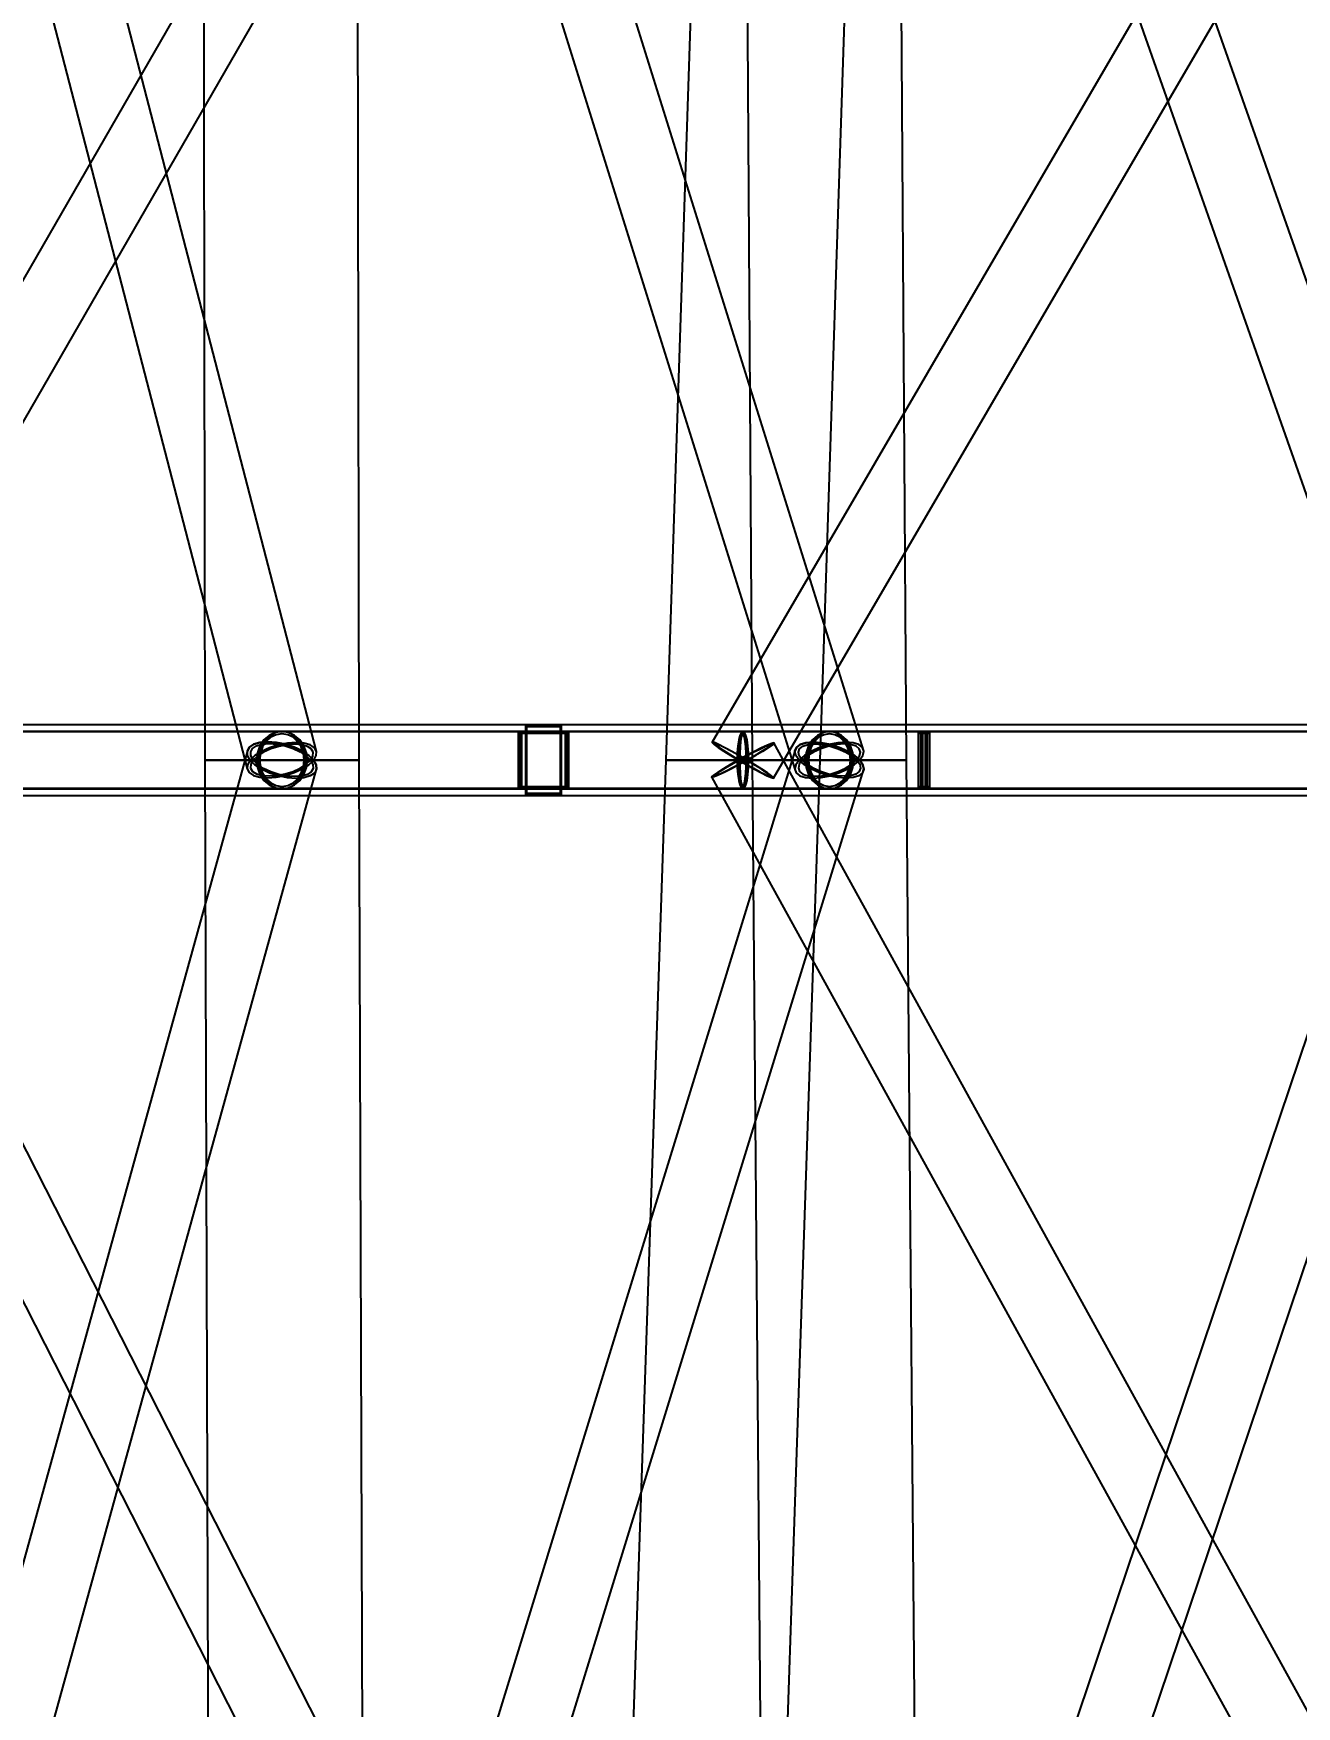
# Model space of a CAD drawing. Header units: millimetres. Extents: x -123812 to 252100, y -3000 to 639000.
# Drawn here: x -19368 to -10403, y 68280 to 80160 of the extents above; entities that cross this region are included whole.
import ezdxf

# ---------------------------------------------------------------- set-up
doc = ezdxf.new("R2010")
doc.units = ezdxf.units.MM
doc.layers.add('D-STR-DIM', color=7, linetype='Continuous', lineweight=13)
doc.layers.add('D-STR-STRC', color=7, linetype='Continuous', lineweight=25)
doc.styles.add('OpenSansCondensed-Light', font='OpenSansCondensed-Light.ttf')
doc.styles.add('TOWER_UNICODE', font='Arial Unicode.ttf')
doc.dimstyles.new('EZDXF', dxfattribs={"dimtxt": 0.25, "dimasz": 0.175, "dimexe": 0.375, "dimexo": 0.125, "dimgap": 0.1, "dimtad": 1, "dimlfac": 100, "dimzin": 12, "dimdsep": 46, "dimtxsty": 'OpenSansCondensed-Light', "dimblk": 'ARCHTICK', "dimcen": 2.5, "dimazin": 3, "dimtfac": 0.5, "dimtmove": 2, "dimatfit": 3})

# ---------------------------------------------------------------- blocks, each defined once
blk = doc.blocks.new('_ARCHTICK')
at = {"color": 0, "linetype": 'BYBLOCK', "const_width": 0.15}
blk.add_lwpolyline([(-0.5, -0.5), (0.5, 0.5)], dxfattribs=at)

msp = doc.modelspace()

# ---------------------------------------------------------------- linework, layer by layer
at = {"layer": 'D-STR-STRC'}
for points in [[(-14140.3, 87623.8), (-21335.7, 75123.8), (-21324.9, 75111), (-21299.9, 75090.7), (-21262.3, 75064.1), (-21214.7, 75033.2), (-21160.3, 75000), (-21102.9, 74966.8), (-21046.4, 74935.9), (-20994.6, 74909.3), (-20951.1, 74889), (-20918.7, 74876.2), (-20899.8, 74871.8), (-20895.6, 74876.2), (-13700.2, 87376.2)], [(-21095.8, 87437.6), (-17851.1, 74937.6), (-17836.3, 74911.7), (-17805.8, 74891.9), (-17761.5, 74879.4), (-17706.6, 74875.1), (-17644.8, 74879.4), (-17580.2, 74891.9), (-17517.3, 74911.7), (-17460.4, 74937.6), (-17413.4, 74967.7), (-17379.4, 75000), (-17360.7, 75032.3), (-17358.7, 75062.4), (-20603.5, 87562.4)], [(-17868, 87436.3), (-13963, 74936.3), (-13953.5, 74909.9), (-13928, 74889.6), (-13888.2, 74876.9), (-13836.8, 74872.5), (-13777.4, 74876.9), (-13713.9, 74889.6), (-13650.8, 74909.9), (-13592.3, 74936.3), (-13542.4, 74967), (-13504.5, 75000), (-13481.2, 75033), (-13474, 75063.7), (-17379, 87563.7)], [(-7266.9, 87628.6), (-14550.3, 75128.6), (-14550.7, 75124.2), (-14536.3, 75111.3), (-14508, 75090.9), (-14467.7, 75064.3), (-14418.3, 75033.3), (-14363, 75000), (-14305.7, 74966.7), (-14250.2, 74935.7), (-14200.4, 74909.1), (-14159.5, 74888.7), (-14130.5, 74875.8), (-14115.3, 74871.4), (-6831.9, 87371.4)], [(-9164.7, 75090.9), (-13563.7, 87590.9), (-13584.9, 87611.3), (-13620.8, 87624.2), (-13668.9, 87628.6), (-13726, 87624.2), (-13788.2, 87611.3), (-13851.1, 87590.9), (-13910.6, 87564.3), (-13962.6, 87533.3), (-14003.5, 87500), (-14030.6, 87466.7), (-14042, 87435.7), (-14036.9, 87409.1), (-9637.9, 74909.1)], [(-21115.7, 74796.8), (-14332.8, 74796.8), (-14322, 74803.7), (-14311.9, 74824), (-14303.3, 74856.3), (-14296.7, 74898.4), (-14292.5, 74947.4), (-14291.1, 75000), (-14292.5, 75052.6), (-14296.7, 75101.6), (-14303.3, 75143.7), (-14311.9, 75176), (-14322, 75196.3), (-14332.8, 75203.2), (-21115.7, 75203.2)], [(-20963.7, 74796.8), (-17604.9, 74796.8), (-17558.3, 74803.7), (-17514.9, 74824), (-17477.6, 74856.3), (-17449, 74898.4), (-17431, 74947.4), (-17424.8, 75000), (-17431, 75052.6), (-17449, 75101.6), (-17477.6, 75143.7), (-17514.9, 75176), (-17558.3, 75196.3), (-17604.9, 75203.2), (-20963.7, 75203.2)], [(-7245.2, 75203.2), (-14332.8, 75203.2), (-14339.3, 75196.3), (-14345.5, 75176), (-14350.7, 75143.7), (-14354.8, 75101.6), (-14357.3, 75052.6), (-14358.2, 75000), (-14357.3, 74947.4), (-14354.8, 74898.4), (-14350.7, 74856.3), (-14345.5, 74824), (-14339.3, 74803.7), (-14332.8, 74796.8), (-7245.2, 74796.8)], [(-9401.3, 75203.2), (-13718.5, 75203.2), (-13760.4, 75196.3), (-13799.5, 75176), (-13833, 75143.7), (-13858.7, 75101.6), (-13874.9, 75052.6), (-13880.4, 75000), (-13874.9, 74947.4), (-13858.7, 74898.4), (-13833, 74856.3), (-13799.5, 74824), (-13760.4, 74803.7), (-13718.5, 74796.8), (-9401.3, 74796.8)], [(-14527.7, 62613.8), (-20889, 75113.8), (-20897, 75117.8), (-20919.9, 75113.8), (-20956.2, 75102), (-21003.4, 75083.3), (-21058.2, 75058.9), (-21116.9, 75030.5), (-21175.5, 75000), (-21230.1, 74969.5), (-21276.9, 74941.1), (-21312.6, 74916.7), (-21335, 74898), (-21342.4, 74886.2), (-14981.1, 62386.2)], [(-20813.4, 62435), (-17359.4, 74935), (-17361.4, 74966.3), (-17379.9, 75000), (-17413.7, 75033.7), (-17460.6, 75065), (-17517.3, 75092), (-17580, 75112.6), (-17644.4, 75125.6), (-17706.1, 75130.1), (-17760.9, 75125.6), (-17805, 75112.6), (-17835.6, 75092), (-17850.4, 75065), (-21304.3, 62565)], [(-17318.1, 62436.3), (-13473.8, 74936.3), (-13480.3, 74967), (-13503.2, 75000), (-13540.7, 75033), (-13590.3, 75063.7), (-13648.6, 75090.1), (-13711.7, 75110.4), (-13775.3, 75123.1), (-13835, 75127.4), (-13886.8, 75123.1), (-13927.1, 75110.4), (-13953.2, 75090.1), (-13963.3, 75063.7), (-17807.6, 62563.7)], [(-7224.7, 62623.4), (-14112.6, 75123.4), (-14128.5, 75119.2), (-14158.3, 75106.8), (-14200, 75087.2), (-14250.8, 75061.7), (-14307.1, 75031.9), (-14365.2, 75000), (-14421.1, 74968.1), (-14471, 74938.3), (-14511.4, 74912.8), (-14539.7, 74893.2), (-14553.9, 74880.8), (-14553, 74876.6), (-7665.1, 62376.6)], [(-9639.3, 75087.2), (-13852, 62587.2), (-13856.2, 62561.7), (-13843.9, 62531.9), (-13815.9, 62500), (-13774.2, 62468.1), (-13721.5, 62438.3), (-13661.5, 62412.8), (-13598.3, 62393.2), (-13536.2, 62380.8), (-13479.3, 62376.6), (-13431.6, 62380.8), (-13396.4, 62393.2), (-13376, 62412.8), (-9163.3, 74912.8)]]:
    msp.add_lwpolyline(points, dxfattribs=at)
for points in [[(-18170, 87500), (-18152.6, 75000), (-17057.3, 75000), (-17077, 87500)], [(-14880.4, 75000), (-13785.1, 75000), (-13373.8, 87500), (-14466.8, 87500)], [(-14346.8, 87500), (-14266.2, 75000), (-13170.9, 75000), (-13253.8, 87500)], [(-25736, 74750), (-5244.4, 74750), (-5244.4, 75250), (-25736, 75250)], [(-17785, 75000), (-17778.9, 74947.4), (-17760.9, 74898.4), (-17732.3, 74856.3), (-17695, 74824), (-17651.5, 74803.7), (-17604.9, 74796.8), (-17558.3, 74803.7), (-17514.9, 74824), (-17477.6, 74856.3), (-17449, 74898.4), (-17431, 74947.4), (-17424.8, 75000), (-17431, 75052.6), (-17449, 75101.6), (-17477.6, 75143.7), (-17514.9, 75176), (-17558.3, 75196.3), (-17604.9, 75203.2), (-17651.5, 75196.3), (-17695, 75176), (-17732.3, 75143.7), (-17760.9, 75101.6), (-17778.9, 75052.6)], [(-17776.5, 75000), (-17770.6, 74947.4), (-17753.5, 74898.4), (-17726.2, 74856.3), (-17690.7, 74824), (-17649.3, 74803.7), (-17604.9, 74796.8), (-13718.5, 74796.8), (-13674.1, 74803.7), (-13632.7, 74824), (-13597.2, 74856.3), (-13569.9, 74898.4), (-13552.8, 74947.4), (-13547, 75000), (-13552.8, 75052.6), (-13569.9, 75101.6), (-13597.2, 75143.7), (-13632.7, 75176), (-13674.1, 75196.3), (-13718.5, 75203.2), (-17604.9, 75203.2), (-17649.3, 75196.3), (-17690.7, 75176), (-17726.2, 75143.7), (-17753.5, 75101.6), (-17770.6, 75052.6)], [(-17776.5, 75000), (-17770.6, 74947.4), (-17753.5, 74898.4), (-17726.2, 74856.3), (-17690.7, 74824), (-17649.3, 74803.7), (-17604.9, 74796.8), (-17560.5, 74803.7), (-17519.1, 74824), (-17483.6, 74856.3), (-17456.4, 74898.4), (-17439.2, 74947.4), (-17433.4, 75000), (-17439.2, 75052.6), (-17456.4, 75101.6), (-17483.6, 75143.7), (-17519.1, 75176), (-17560.5, 75196.3), (-17604.9, 75203.2), (-17649.3, 75196.3), (-17690.7, 75176), (-17726.2, 75143.7), (-17753.5, 75101.6), (-17770.6, 75052.6)], [(-15873.1, 74750), (-5244.4, 74750), (-5244.4, 75250), (-15873.1, 75250)], [(-15873.1, 75250), (-15623.1, 75250), (-15623.1, 74750), (-15873.1, 74750)], [(-15867.1, 75238), (-15629.1, 75238), (-15629.1, 74762), (-15867.1, 74762)], [(-14374.4, 75000), (-14373, 74947.4), (-14368.8, 74898.4), (-14362.2, 74856.3), (-14353.6, 74824), (-14343.5, 74803.7), (-14332.8, 74796.8), (-14322, 74803.7), (-14311.9, 74824), (-14303.3, 74856.3), (-14296.7, 74898.4), (-14292.5, 74947.4), (-14291.1, 75000), (-14292.5, 75052.6), (-14296.7, 75101.6), (-14303.3, 75143.7), (-14311.9, 75176), (-14322, 75196.3), (-14332.8, 75203.2), (-14343.5, 75196.3), (-14353.6, 75176), (-14362.2, 75143.7), (-14368.8, 75101.6), (-14373, 75052.6)], [(-14358.2, 75000), (-14357.3, 74947.4), (-14354.8, 74898.4), (-14350.7, 74856.3), (-14345.5, 74824), (-14339.3, 74803.7), (-14332.8, 74796.8), (-14326.2, 74803.7), (-14320.1, 74824), (-14314.8, 74856.3), (-14310.8, 74898.4), (-14308.2, 74947.4), (-14307.4, 75000), (-14308.2, 75052.6), (-14310.8, 75101.6), (-14314.8, 75143.7), (-14320.1, 75176), (-14326.2, 75196.3), (-14332.8, 75203.2), (-14339.3, 75196.3), (-14345.5, 75176), (-14350.7, 75143.7), (-14354.8, 75101.6), (-14357.3, 75052.6)], [(-13890.1, 75000), (-13884.2, 74947.4), (-13867.1, 74898.4), (-13839.8, 74856.3), (-13804.3, 74824), (-13762.9, 74803.7), (-13718.5, 74796.8), (-13674.1, 74803.7), (-13632.7, 74824), (-13597.2, 74856.3), (-13569.9, 74898.4), (-13552.8, 74947.4), (-13547, 75000), (-13552.8, 75052.6), (-13569.9, 75101.6), (-13597.2, 75143.7), (-13632.7, 75176), (-13674.1, 75196.3), (-13718.5, 75203.2), (-13762.9, 75196.3), (-13804.3, 75176), (-13839.8, 75143.7), (-13867.1, 75101.6), (-13884.2, 75052.6)], [(-13880.4, 75000), (-13874.9, 74947.4), (-13858.7, 74898.4), (-13833, 74856.3), (-13799.5, 74824), (-13760.4, 74803.7), (-13718.5, 74796.8), (-13676.6, 74803.7), (-13637.6, 74824), (-13604, 74856.3), (-13578.3, 74898.4), (-13562.1, 74947.4), (-13556.6, 75000), (-13562.1, 75052.6), (-13578.3, 75101.6), (-13604, 75143.7), (-13637.6, 75176), (-13676.6, 75196.3), (-13718.5, 75203.2), (-13760.4, 75196.3), (-13799.5, 75176), (-13833, 75143.7), (-13858.7, 75101.6), (-13874.9, 75052.6)], [(-27489.3, 74800), (-13025.7, 74800), (-13025.7, 75200), (-27489.3, 75200)], [(-25652, 74800), (-13006.2, 74800), (-13006.2, 75200), (-25652, 75200)], [(-21784.1, 74800), (-15569.3, 74800), (-15569.3, 75200), (-21784.1, 75200)], [(-17830.5, 75000), (-17849.1, 74967.7), (-17851.1, 74937.6), (-17836.3, 74911.7), (-17805.8, 74891.9), (-17761.5, 74879.4), (-17706.6, 74875.1), (-17644.8, 74879.4), (-17580.2, 74891.9), (-17517.3, 74911.7), (-17460.4, 74937.6), (-17413.4, 74967.7), (-17379.4, 75000), (-17360.7, 75032.3), (-17358.7, 75062.4), (-17373.5, 75088.3), (-17404.1, 75108.1), (-17448.3, 75120.6), (-17503.2, 75124.9), (-17565.1, 75120.6), (-17629.6, 75108.1), (-17692.5, 75088.3), (-17749.4, 75062.4), (-17796.5, 75032.3)], [(-17379.9, 75000), (-17361.4, 74966.3), (-17359.4, 74935), (-17374.3, 74908), (-17404.8, 74887.4), (-17449, 74874.4), (-17503.8, 74869.9), (-17565.5, 74874.4), (-17629.9, 74887.4), (-17692.6, 74908), (-17749.3, 74935), (-17796.1, 74966.3), (-17830, 75000), (-17848.5, 75033.7), (-17850.4, 75065), (-17835.6, 75092), (-17805, 75112.6), (-17760.9, 75125.6), (-17706.1, 75130.1), (-17644.4, 75125.6), (-17580, 75112.6), (-17517.3, 75092), (-17460.6, 75065), (-17413.7, 75033.7)], [(-17808.3, 75000), (-17825.1, 74970.9), (-17826.9, 74943.7), (-17813.6, 74920.4), (-17786, 74902.5), (-17746.1, 74891.3), (-17696.6, 74887.4), (-17640.9, 74891.3), (-17582.7, 74902.5), (-17526, 74920.4), (-17474.7, 74943.7), (-17432.2, 74970.9), (-17401.6, 75000), (-17384.8, 75029.1), (-17383, 75056.3), (-17396.3, 75079.6), (-17423.8, 75097.5), (-17463.7, 75108.7), (-17513.2, 75112.6), (-17569, 75108.7), (-17627.2, 75097.5), (-17683.9, 75079.6), (-17735.2, 75056.3), (-17777.6, 75029.1)], [(-17402, 75000), (-17385.3, 74969.7), (-17383.6, 74941.4), (-17397, 74917.1), (-17424.5, 74898.5), (-17464.3, 74886.7), (-17513.7, 74882.7), (-17569.4, 74886.7), (-17627.4, 74898.5), (-17683.9, 74917.1), (-17735.1, 74941.4), (-17777.3, 74969.7), (-17807.8, 75000), (-17824.5, 75030.3), (-17826.2, 75058.6), (-17812.9, 75082.9), (-17785.3, 75101.5), (-17745.5, 75113.3), (-17696.1, 75117.3), (-17640.5, 75113.3), (-17582.4, 75101.5), (-17525.9, 75082.9), (-17474.8, 75058.6), (-17432.5, 75030.3)], [(-17770.8, 75000), (-17765.2, 74951.5), (-17748.6, 74906.4), (-17722.2, 74867.6), (-17687.9, 74837.9), (-17647.9, 74819.2), (-17604.9, 74812.8), (-17562, 74819.2), (-17522, 74837.9), (-17487.6, 74867.6), (-17461.2, 74906.4), (-17444.7, 74951.5), (-17439, 75000), (-17444.7, 75048.5), (-17461.2, 75093.6), (-17487.6, 75132.4), (-17522, 75162.1), (-17562, 75180.8), (-17604.9, 75187.2), (-17647.9, 75180.8), (-17687.9, 75162.1), (-17722.2, 75132.4), (-17748.6, 75093.6), (-17765.2, 75048.5)], [(-17763, 75000), (-17757.6, 74951.5), (-17741.8, 74906.4), (-17716.7, 74867.6), (-17683.9, 74837.9), (-17645.8, 74819.2), (-17604.9, 74812.8), (-17564, 74819.2), (-17525.9, 74837.9), (-17493.2, 74867.6), (-17468.1, 74906.4), (-17452.3, 74951.5), (-17446.9, 75000), (-17452.3, 75048.5), (-17468.1, 75093.6), (-17493.2, 75132.4), (-17525.9, 75162.1), (-17564, 75180.8), (-17604.9, 75187.2), (-17645.8, 75180.8), (-17683.9, 75162.1), (-17716.7, 75132.4), (-17741.8, 75093.6), (-17757.6, 75048.5)], [(-15569.3, 75200), (-15926.9, 75200), (-15926.9, 74800), (-15569.3, 74800)], [(-15580, 75188), (-15916.2, 75188), (-15916.2, 74812), (-15580, 74812)], [(-15915.1, 74800), (-8391.1, 74800), (-8391.1, 75200), (-15915.1, 75200)], [(-15581.1, 75200), (-15915.1, 75200), (-15915.1, 74800), (-15581.1, 74800)], [(-15591.1, 75188), (-15905.1, 75188), (-15905.1, 74812), (-15591.1, 74812)], [(-14300.3, 75000), (-14358.4, 74968.1), (-14414.8, 74938.3), (-14465.5, 74912.8), (-14507.2, 74893.2), (-14537.1, 74880.8), (-14553, 74876.6), (-14553.9, 74880.8), (-14539.7, 74893.2), (-14511.4, 74912.8), (-14471, 74938.3), (-14421.1, 74968.1), (-14365.2, 75000), (-14307.1, 75031.9), (-14250.8, 75061.7), (-14200, 75087.2), (-14158.3, 75106.8), (-14128.5, 75119.2), (-14112.6, 75123.4), (-14111.7, 75119.2), (-14125.8, 75106.8), (-14154.1, 75087.2), (-14194.5, 75061.7), (-14244.4, 75031.9)], [(-14363, 75000), (-14305.7, 74966.7), (-14250.2, 74935.7), (-14200.4, 74909.1), (-14159.5, 74888.7), (-14130.5, 74875.8), (-14115.3, 74871.4), (-14114.8, 74875.8), (-14129.3, 74888.7), (-14157.6, 74909.1), (-14197.8, 74935.7), (-14247.2, 74966.7), (-14302.5, 75000), (-14359.8, 75033.3), (-14415.3, 75064.3), (-14465.2, 75090.9), (-14506, 75111.3), (-14535, 75124.2), (-14550.3, 75128.6), (-14550.7, 75124.2), (-14536.3, 75111.3), (-14508, 75090.9), (-14467.7, 75064.3), (-14418.3, 75033.3)], [(-14303.5, 75000), (-14355.9, 74971.2), (-14406.7, 74944.4), (-14452.5, 74921.4), (-14490.1, 74903.7), (-14517, 74892.6), (-14531.3, 74888.8), (-14532.1, 74892.6), (-14519.3, 74903.7), (-14493.8, 74921.4), (-14457.4, 74944.4), (-14412.4, 74971.2), (-14362, 75000), (-14309.7, 75028.8), (-14258.8, 75055.6), (-14213.1, 75078.6), (-14175.5, 75096.3), (-14148.6, 75107.4), (-14134.2, 75111.2), (-14133.4, 75107.4), (-14146.2, 75096.3), (-14171.7, 75078.6), (-14208.1, 75055.6), (-14253.1, 75028.8)], [(-14360.1, 75000), (-14308.4, 74970), (-14258.4, 74942), (-14213.4, 74918), (-14176.6, 74899.6), (-14150.4, 74888), (-14136.7, 74884.1), (-14136.3, 74888), (-14149.3, 74899.6), (-14174.8, 74918), (-14211.1, 74942), (-14255.6, 74970), (-14305.5, 75000), (-14357.1, 75030), (-14407.2, 75058), (-14452.1, 75082), (-14488.9, 75100.4), (-14515.1, 75112), (-14528.9, 75115.9), (-14529.2, 75112), (-14516.2, 75100.4), (-14490.7, 75082), (-14454.5, 75058), (-14409.9, 75030)], [(-14371.1, 75000), (-14369.8, 74951.5), (-14366, 74906.4), (-14359.9, 74867.6), (-14352, 74837.9), (-14342.7, 74819.2), (-14332.8, 74812.8), (-14322.8, 74819.2), (-14313.6, 74837.9), (-14305.6, 74867.6), (-14299.5, 74906.4), (-14295.7, 74951.5), (-14294.4, 75000), (-14295.7, 75048.5), (-14299.5, 75093.6), (-14305.6, 75132.4), (-14313.6, 75162.1), (-14322.8, 75180.8), (-14332.8, 75187.2), (-14342.7, 75180.8), (-14352, 75162.1), (-14359.9, 75132.4), (-14366, 75093.6), (-14369.8, 75048.5)], [(-14356.2, 75000), (-14355.4, 74951.5), (-14353, 74906.4), (-14349.3, 74867.6), (-14344.5, 74837.9), (-14338.8, 74819.2), (-14332.8, 74812.8), (-14326.7, 74819.2), (-14321.1, 74837.9), (-14316.2, 74867.6), (-14312.5, 74906.4), (-14310.2, 74951.5), (-14309.4, 75000), (-14310.2, 75048.5), (-14312.5, 75093.6), (-14316.2, 75132.4), (-14321.1, 75162.1), (-14326.7, 75180.8), (-14332.8, 75187.2), (-14338.8, 75180.8), (-14344.5, 75162.1), (-14349.3, 75132.4), (-14353, 75093.6), (-14355.4, 75048.5)], [(-13503.2, 75000), (-13480.3, 74967), (-13473.8, 74936.3), (-13483.9, 74909.9), (-13509.9, 74889.6), (-13550.2, 74876.9), (-13602, 74872.6), (-13661.7, 74876.9), (-13725.3, 74889.6), (-13788.4, 74909.9), (-13846.8, 74936.3), (-13896.4, 74967), (-13933.9, 75000), (-13956.7, 75033), (-13963.3, 75063.7), (-13953.2, 75090.1), (-13927.1, 75110.4), (-13886.8, 75123.1), (-13835, 75127.4), (-13775.3, 75123.1), (-13711.7, 75110.4), (-13648.6, 75090.1), (-13590.3, 75063.7), (-13540.7, 75033)], [(-13932.5, 75000), (-13955.9, 74967), (-13963, 74936.3), (-13953.5, 74909.9), (-13928, 74889.6), (-13888.2, 74876.9), (-13836.8, 74872.5), (-13777.4, 74876.9), (-13713.9, 74889.6), (-13650.8, 74909.9), (-13592.3, 74936.3), (-13542.4, 74967), (-13504.5, 75000), (-13481.2, 75033), (-13474, 75063.7), (-13483.5, 75090.1), (-13509, 75110.4), (-13548.9, 75123.1), (-13600.2, 75127.5), (-13659.6, 75123.1), (-13723.1, 75110.4), (-13786.2, 75090.1), (-13844.7, 75063.7), (-13894.6, 75033)], [(-13524.4, 75000), (-13503.8, 74970.3), (-13497.8, 74942.6), (-13506.9, 74918.8), (-13530.5, 74900.5), (-13566.8, 74889), (-13613.5, 74885.1), (-13667.3, 74889), (-13724.6, 74900.5), (-13781.5, 74918.8), (-13834.1, 74942.6), (-13878.9, 74970.3), (-13912.7, 75000), (-13933.2, 75029.7), (-13939.2, 75057.4), (-13930.1, 75081.2), (-13906.6, 75099.5), (-13870.2, 75111), (-13823.6, 75114.9), (-13769.7, 75111), (-13712.4, 75099.5), (-13655.5, 75081.2), (-13602.9, 75057.4), (-13558.2, 75029.7)], [(-13911.5, 75000), (-13932.5, 74970.3), (-13939, 74942.5), (-13930.4, 74918.7), (-13907.4, 74900.5), (-13871.5, 74889), (-13825.2, 74885.1), (-13771.6, 74889), (-13714.4, 74900.5), (-13657.5, 74918.7), (-13604.7, 74942.5), (-13559.7, 74970.3), (-13525.5, 75000), (-13504.5, 75029.7), (-13498.1, 75057.5), (-13506.6, 75081.3), (-13529.7, 75099.5), (-13565.6, 75111), (-13611.9, 75114.9), (-13665.4, 75111), (-13722.6, 75099.5), (-13779.6, 75081.3), (-13832.3, 75057.5), (-13877.3, 75029.7)], [(-13876.6, 75000), (-13871.2, 74951.5), (-13855.4, 74906.4), (-13830.3, 74867.6), (-13797.5, 74837.9), (-13759.4, 74819.2), (-13718.5, 74812.8), (-13677.6, 74819.2), (-13639.5, 74837.9), (-13606.8, 74867.6), (-13581.6, 74906.4), (-13565.9, 74951.5), (-13560.5, 75000), (-13565.9, 75048.5), (-13581.6, 75093.6), (-13606.8, 75132.4), (-13639.5, 75162.1), (-13677.6, 75180.8), (-13718.5, 75187.2), (-13759.4, 75180.8), (-13797.5, 75162.1), (-13830.3, 75132.4), (-13855.4, 75093.6), (-13871.2, 75048.5)], [(-13867.7, 75000), (-13862.6, 74951.5), (-13847.7, 74906.4), (-13824, 74867.6), (-13793.1, 74837.9), (-13757.1, 74819.2), (-13718.5, 74812.8), (-13679.9, 74819.2), (-13643.9, 74837.9), (-13613, 74867.6), (-13589.3, 74906.4), (-13574.4, 74951.5), (-13569.4, 75000), (-13574.4, 75048.5), (-13589.3, 75093.6), (-13613, 75132.4), (-13643.9, 75162.1), (-13679.9, 75180.8), (-13718.5, 75187.2), (-13757.1, 75180.8), (-13793.1, 75162.1), (-13824, 75132.4), (-13847.7, 75093.6), (-13862.6, 75048.5)], [(-13006.2, 75200), (-13088.2, 75200), (-13088.2, 74800), (-13006.2, 74800)], [(-13008.7, 75188), (-13085.7, 75188), (-13085.7, 74812), (-13008.7, 74812)], [(-13025.7, 75200), (-13068.7, 75200), (-13068.7, 74800), (-13025.7, 74800)], [(-13027, 75188), (-13067.4, 75188), (-13067.4, 74812), (-13027, 74812)], [(-13059, 74800), (11.8, 74800), (11.8, 75200), (-13059, 75200)], [(-13035.4, 75200), (-13059, 75200), (-13059, 74800), (-13035.4, 74800)], [(-13036.1, 75188), (-13058.3, 75188), (-13058.3, 74812), (-13036.1, 74812)], [(-18152.6, 75000), (-18111.7, 62500), (-17014, 62500), (-17057.3, 75000)], [(-17057.3, 75000), (-17075.9, 75000), (-17130.6, 75000), (-17217.7, 75000), (-17331.1, 75000), (-17463.2, 75000), (-17604.9, 75000), (-17746.7, 75000), (-17878.8, 75000), (-17992.2, 75000), (-18079.2, 75000), (-18133.9, 75000), (-18152.6, 75000), (-18133.9, 75000), (-18079.2, 75000), (-17992.2, 75000), (-17878.8, 75000), (-17746.7, 75000), (-17604.9, 75000), (-17463.2, 75000), (-17331.1, 75000), (-17217.7, 75000), (-17130.6, 75000), (-17075.9, 75000)], [(-15303.2, 62500), (-14205.6, 62500), (-13785.1, 75000), (-14880.4, 75000)], [(-13785.1, 75000), (-13803.8, 75000), (-13858.5, 75000), (-13945.5, 75000), (-14058.9, 75000), (-14191, 75000), (-14332.8, 75000), (-14474.5, 75000), (-14606.6, 75000), (-14720, 75000), (-14807, 75000), (-14861.8, 75000), (-14880.4, 75000), (-14861.8, 75000), (-14807, 75000), (-14720, 75000), (-14606.6, 75000), (-14474.5, 75000), (-14332.8, 75000), (-14191, 75000), (-14058.9, 75000), (-13945.5, 75000), (-13858.5, 75000), (-13803.8, 75000)], [(-14266.2, 75000), (-14162.8, 62500), (-13065.2, 62500), (-13170.9, 75000)], [(-13170.9, 75000), (-13189.5, 75000), (-13244.2, 75000), (-13331.3, 75000), (-13444.7, 75000), (-13576.8, 75000), (-13718.5, 75000), (-13860.3, 75000), (-13992.3, 75000), (-14105.8, 75000), (-14192.8, 75000), (-14247.5, 75000), (-14266.2, 75000), (-14247.5, 75000), (-14192.8, 75000), (-14105.8, 75000), (-13992.3, 75000), (-13860.3, 75000), (-13718.5, 75000), (-13576.8, 75000), (-13444.7, 75000), (-13331.3, 75000), (-13244.2, 75000), (-13189.5, 75000)]]:
    msp.add_lwpolyline(points, close=True, dxfattribs=at)

# ---------------------------------------------------------------- dimensions: what is measured, and where the dimension line sits
at = {"layer": 'D-STR-DIM'}
msp.add_linear_dim(base=(-112000, 0), p1=(0, 0), p2=(0, 634000), angle=90, dimstyle='EZDXF', override={"dimtxt": 8400, "dimasz": 3750, "dimexe": 2100, "dimexo": 1800, "dimgap": 2100, "dimtad": 1, "dimdec": 0, "dimlfac": 1, "dimlunit": 2, "dimtxsty": 'TOWER_UNICODE', "dimclrd": 7, "dimclre": 7, "dimclrt": 7}, dxfattribs=at).render()

doc.saveas('drawing.dxf')
